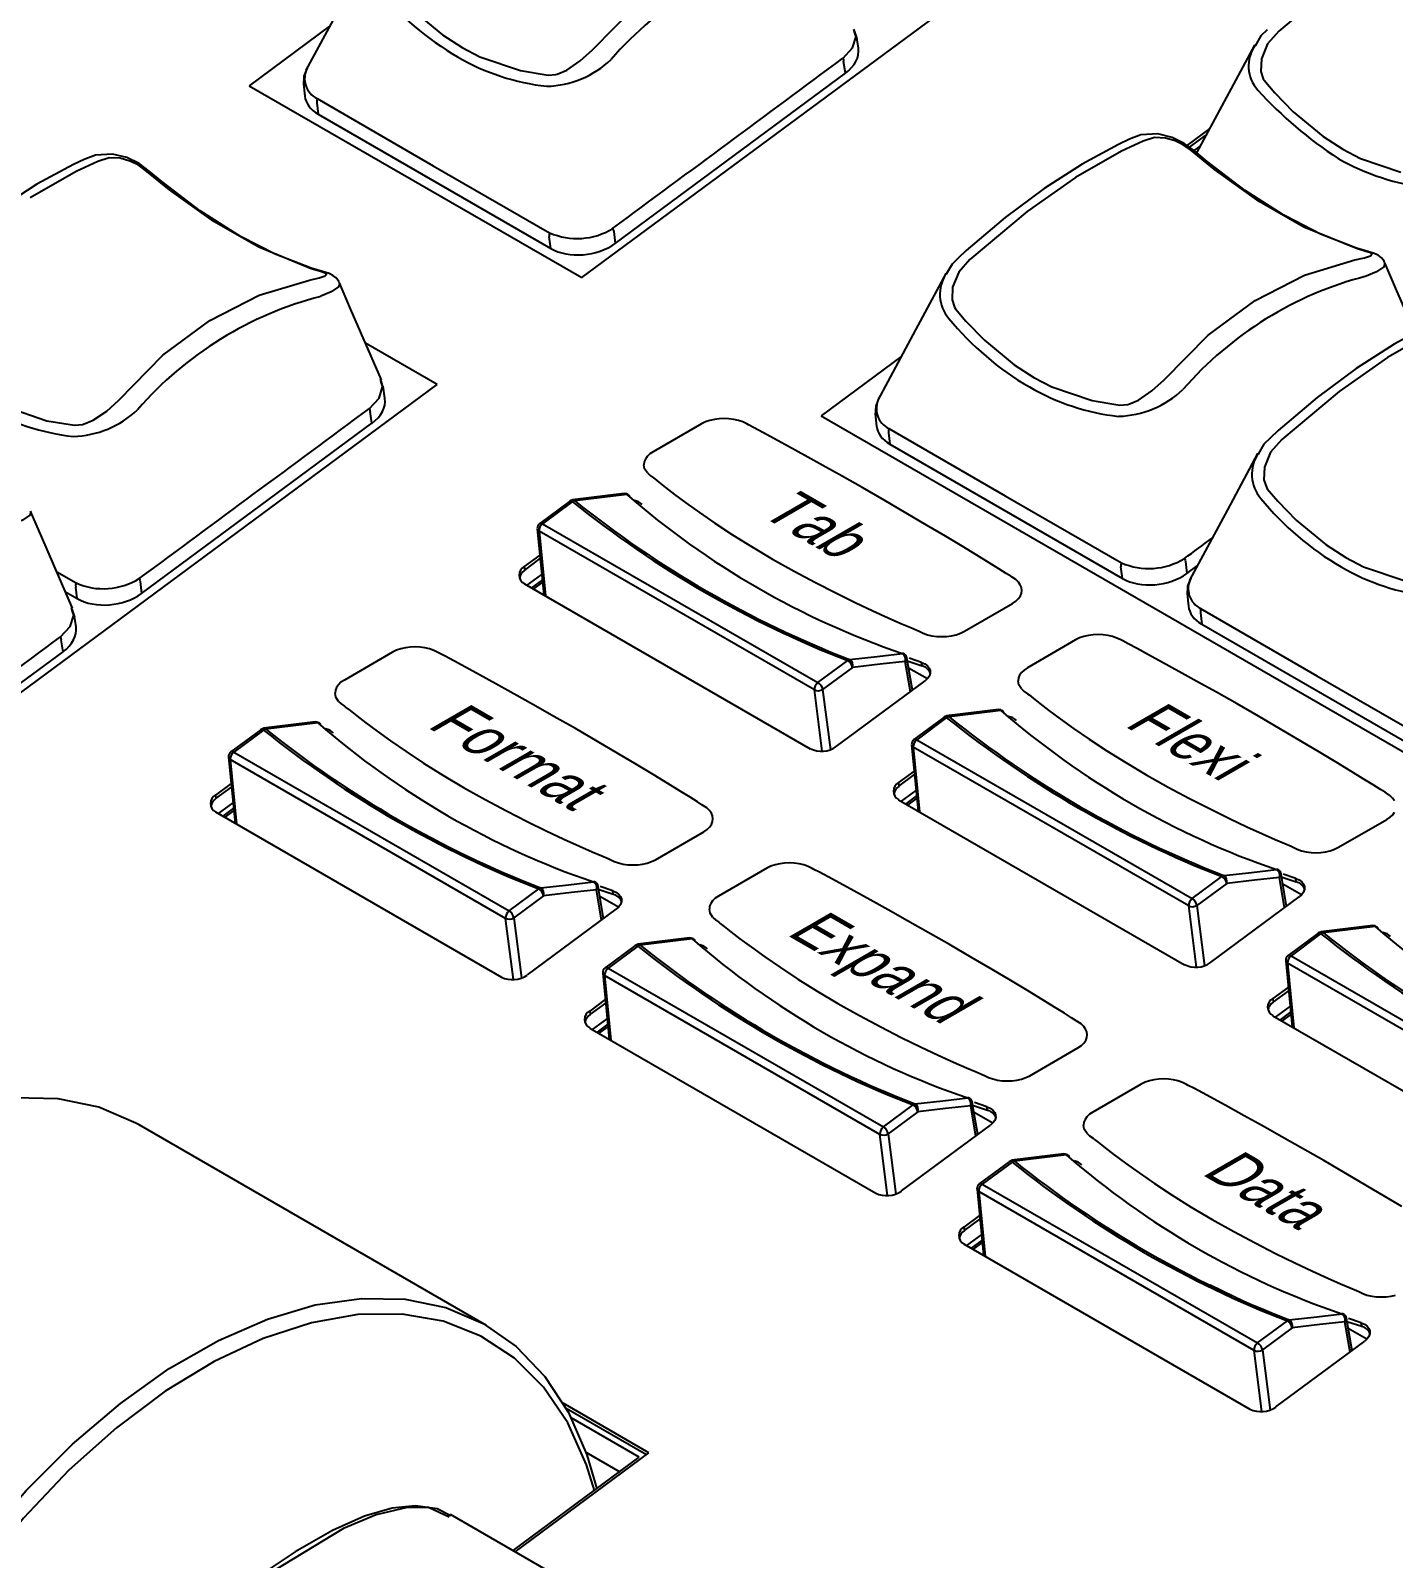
# Model space of a CAD drawing. Header units: inches. Extents: x 0.6 to 61.5, y 0.9 to 41.7.
# Drawn here: x 55.526 to 57.3, y 15.016 to 17.005 of the extents above; entities that cross this region are included whole.
import ezdxf

# ---------------------------------------------------------------- set-up
doc = ezdxf.new("R2010")
doc.units = ezdxf.units.IN
doc.header["$MEASUREMENT"] = 0
doc.layers.add('ARTWORK', color=2, linetype='Continuous')
doc.layers.add('OBJECT', color=7, linetype='Continuous')
doc.styles.add('Arial', font='arial.ttf')

msp = doc.modelspace()

# ---------------------------------------------------------------- linework, layer by layer
at = {"layer": 'ARTWORK'}
for p, q in [((56.3992, 16.4926), (56.3364, 16.4563)), ((56.4043, 16.4951), (56.3992, 16.4926)), ((56.41, 16.4971), (56.4043, 16.4951)), ((56.416, 16.4984), (56.41, 16.4971)), ((56.4222, 16.4993), (56.416, 16.4984)), ((56.4286, 16.4995), (56.4222, 16.4993)), ((56.435, 16.4992), (56.4286, 16.4995)), ((56.4412, 16.4984), (56.435, 16.4992)), ((56.4473, 16.4969), (56.4412, 16.4984)), ((56.4529, 16.495), (56.4473, 16.4969)), ((56.4581, 16.4924), (56.4529, 16.495)), ((56.4606, 16.4911), (56.4581, 16.4924)), ((56.4677, 16.4873), (56.4606, 16.4911)), ((56.4791, 16.4812), (56.4677, 16.4873)), ((56.4941, 16.4731), (56.4791, 16.4812)), ((56.5124, 16.4631), (56.4941, 16.4731)), ((56.3286, 16.4501), (56.3262, 16.4466)), ((56.332, 16.4534), (56.3286, 16.4501)), ((56.3364, 16.4563), (56.332, 16.4534)), ((56.5336, 16.4515), (56.5124, 16.4631)), ((56.5571, 16.4385), (56.5336, 16.4515)), ((56.3248, 16.443), (56.3243, 16.4393)), ((56.3252, 16.4341), (56.3243, 16.4393)), ((56.3262, 16.4466), (56.3248, 16.443)), ((56.3288, 16.4286), (56.3252, 16.4341)), ((56.5825, 16.4243), (56.5571, 16.4385)), ((56.3288, 16.4286), (56.3323, 16.4253)), ((56.3323, 16.4253), (56.3367, 16.4223)), ((56.3367, 16.4223), (56.3385, 16.4208)), ((56.3385, 16.4208), (56.3438, 16.4165)), ((56.3438, 16.4165), (56.3525, 16.4097)), ((56.6093, 16.4091), (56.5825, 16.4243)), ((56.3525, 16.4097), (56.3642, 16.4007)), ((56.3642, 16.4007), (56.379, 16.3897)), ((56.6371, 16.3932), (56.6093, 16.4091)), ((56.6657, 16.3765), (56.6371, 16.3932)), ((56.379, 16.3897), (56.3966, 16.3772)), ((56.3966, 16.3772), (56.4168, 16.3633)), ((56.6923, 16.3608), (56.6657, 16.3765)), ((56.4168, 16.3633), (56.4395, 16.3483)), ((56.7167, 16.3464), (56.6923, 16.3608)), ((56.4395, 16.3483), (56.4645, 16.3327)), ((56.4645, 16.3327), (56.4917, 16.3165)), ((56.7384, 16.3332), (56.7167, 16.3464)), ((56.7575, 16.3216), (56.7384, 16.3332)), ((56.4917, 16.3165), (56.5198, 16.3008)), ((56.7736, 16.3117), (56.7575, 16.3216)), ((56.7865, 16.3037), (56.7736, 16.3117)), ((56.5198, 16.3008), (56.5475, 16.286)), ((56.796, 16.2978), (56.7865, 16.3037)), ((56.8018, 16.2941), (56.796, 16.2978)), ((56.8038, 16.2928), (56.8018, 16.2941)), ((56.8083, 16.2898), (56.8038, 16.2928)), ((56.5475, 16.286), (56.5742, 16.2724)), ((56.5742, 16.2724), (56.5993, 16.2601)), ((56.8117, 16.2865), (56.8083, 16.2898)), ((56.8142, 16.283), (56.8117, 16.2865)), ((56.8157, 16.2794), (56.8142, 16.283)), ((56.8143, 16.2685), (56.8158, 16.2721)), ((56.8162, 16.2757), (56.8157, 16.2794)), ((56.8158, 16.2721), (56.8162, 16.2757)), ((56.5993, 16.2601), (56.6222, 16.2493)), ((56.7414, 16.2225), (56.8042, 16.2588)), ((56.8042, 16.2588), (56.8085, 16.2617)), ((56.8085, 16.2617), (56.8119, 16.265)), ((56.8119, 16.265), (56.8143, 16.2685)), ((56.6222, 16.2493), (56.6423, 16.2401)), ((56.6423, 16.2401), (56.6589, 16.2327)), ((56.6589, 16.2327), (56.6716, 16.2273)), ((56.6716, 16.2273), (56.6796, 16.2239)), ((56.6796, 16.2239), (56.6824, 16.2227)), ((56.6824, 16.2227), (56.6876, 16.2201)), ((56.6876, 16.2201), (56.6933, 16.2181)), ((56.6933, 16.2181), (56.6993, 16.2167)), ((56.6993, 16.2167), (56.7056, 16.2159)), ((56.7056, 16.2159), (56.712, 16.2156)), ((56.712, 16.2156), (56.7183, 16.2158)), ((56.7183, 16.2158), (56.7246, 16.2166)), ((56.7246, 16.2166), (56.7306, 16.218)), ((56.7306, 16.218), (56.7362, 16.22)), ((56.7362, 16.22), (56.7414, 16.2225)), ((56.8863, 16.2114), (56.8235, 16.1751)), ((56.8914, 16.2139), (56.8863, 16.2114)), ((56.8971, 16.2159), (56.8914, 16.2139)), ((56.9031, 16.2172), (56.8971, 16.2159)), ((56.9093, 16.2181), (56.9031, 16.2172)), ((56.9157, 16.2183), (56.9093, 16.2181)), ((56.9221, 16.218), (56.9157, 16.2183)), ((56.9284, 16.2172), (56.9221, 16.218)), ((56.9344, 16.2157), (56.9284, 16.2172)), ((56.9401, 16.2137), (56.9344, 16.2157)), ((56.9452, 16.2112), (56.9401, 16.2137)), ((56.9477, 16.2099), (56.9452, 16.2112)), ((55.9972, 16.1953), (55.9344, 16.159)), ((56.0024, 16.1978), (55.9972, 16.1953)), ((56.008, 16.1998), (56.0024, 16.1978)), ((56.014, 16.2012), (56.008, 16.1998)), ((56.0202, 16.202), (56.014, 16.2012)), ((56.0266, 16.2022), (56.0202, 16.202)), ((56.033, 16.2019), (56.0266, 16.2022)), ((56.0393, 16.2011), (56.033, 16.2019)), ((56.0453, 16.1996), (56.0393, 16.2011)), ((56.051, 16.1977), (56.0453, 16.1996)), ((56.0562, 16.1951), (56.051, 16.1977)), ((56.0586, 16.1938), (56.0562, 16.1951)), ((56.0658, 16.19), (56.0586, 16.1938)), ((56.9548, 16.2061), (56.9477, 16.2099)), ((56.9662, 16.2), (56.9548, 16.2061)), ((56.9812, 16.1919), (56.9662, 16.2)), ((56.9995, 16.1819), (56.9812, 16.1919)), ((56.0771, 16.1839), (56.0658, 16.19)), ((56.0921, 16.1758), (56.0771, 16.1839)), ((56.1105, 16.1658), (56.0921, 16.1758)), ((56.8191, 16.1721), (56.8157, 16.1689)), ((56.8235, 16.1751), (56.8191, 16.1721)), ((57.0207, 16.1703), (56.9995, 16.1819)), ((55.9267, 16.1528), (55.9242, 16.1493)), ((55.93, 16.1561), (55.9267, 16.1528)), ((55.9344, 16.159), (55.93, 16.1561)), ((56.1316, 16.1542), (56.1105, 16.1658)), ((56.1551, 16.1412), (56.1316, 16.1542)), ((56.8119, 16.1618), (56.8115, 16.1581)), ((56.8123, 16.1529), (56.8115, 16.1581)), ((56.8133, 16.1654), (56.8119, 16.1618)), ((56.8159, 16.1474), (56.8123, 16.1529)), ((56.8157, 16.1689), (56.8133, 16.1654)), ((57.0442, 16.1573), (57.0207, 16.1703)), ((57.0696, 16.1431), (57.0442, 16.1573)), ((55.9228, 16.1457), (55.9224, 16.1421)), ((55.9233, 16.1368), (55.9224, 16.1421)), ((55.9242, 16.1493), (55.9228, 16.1457)), ((55.9269, 16.1313), (55.9233, 16.1368)), ((56.1805, 16.127), (56.1551, 16.1412)), ((56.8159, 16.1474), (56.8194, 16.1441)), ((56.8194, 16.1441), (56.8238, 16.1411)), ((56.8238, 16.1411), (56.8256, 16.1396)), ((56.8256, 16.1396), (56.8309, 16.1353)), ((56.8309, 16.1353), (56.8396, 16.1285)), ((57.0964, 16.1279), (57.0696, 16.1431)), ((55.9269, 16.1313), (55.9303, 16.128)), ((55.9303, 16.128), (55.9347, 16.125)), ((55.9347, 16.125), (55.9365, 16.1235)), ((55.9365, 16.1235), (55.9418, 16.1192)), ((55.9418, 16.1192), (55.9505, 16.1124)), ((55.9505, 16.1124), (55.9623, 16.1034)), ((56.2073, 16.1118), (56.1805, 16.127)), ((56.2351, 16.0959), (56.2073, 16.1118)), ((56.8396, 16.1285), (56.8514, 16.1195)), ((56.8514, 16.1195), (56.8661, 16.1085)), ((57.1242, 16.112), (57.0964, 16.1279)), ((57.1529, 16.0953), (57.1242, 16.112)), ((55.9623, 16.1034), (55.977, 16.0924)), ((55.977, 16.0924), (55.9946, 16.0799)), ((56.2638, 16.0792), (56.2351, 16.0959)), ((56.8661, 16.1085), (56.8837, 16.0959)), ((56.8837, 16.0959), (56.904, 16.0821)), ((57.1795, 16.0796), (57.1529, 16.0953)), ((55.9946, 16.0799), (56.0149, 16.066)), ((56.2904, 16.0636), (56.2638, 16.0792)), ((56.904, 16.0821), (56.9267, 16.0671)), ((57.2038, 16.0651), (57.1795, 16.0796)), ((56.0149, 16.066), (56.0376, 16.051)), ((56.3147, 16.0491), (56.2904, 16.0636)), ((56.9267, 16.0671), (56.9517, 16.0515)), ((57.2256, 16.052), (57.2038, 16.0651)), ((57.2446, 16.0404), (57.2256, 16.052)), ((56.0376, 16.051), (56.0626, 16.0354)), ((56.0626, 16.0354), (56.0897, 16.0193)), ((56.3365, 16.0359), (56.3147, 16.0491)), ((56.3555, 16.0243), (56.3365, 16.0359)), ((56.9517, 16.0515), (56.9788, 16.0353)), ((56.9788, 16.0353), (57.0069, 16.0196)), ((57.2607, 16.0305), (57.2446, 16.0404)), ((56.0897, 16.0193), (56.1178, 16.0035)), ((56.3716, 16.0144), (56.3555, 16.0243)), ((56.3845, 16.0064), (56.3716, 16.0144)), ((57.0069, 16.0196), (57.0346, 16.0048)), ((57.2736, 16.0225), (57.2607, 16.0305)), ((57.2831, 16.0166), (57.2736, 16.0225)), ((57.289, 16.0129), (57.2831, 16.0166)), ((57.291, 16.0116), (57.289, 16.0129)), ((56.1178, 16.0035), (56.1455, 15.9887)), ((56.394, 16.0005), (56.3845, 16.0064)), ((56.3999, 15.9968), (56.394, 16.0005)), ((56.4019, 15.9955), (56.3999, 15.9968)), ((56.4063, 15.9925), (56.4019, 15.9955)), ((56.4097, 15.9892), (56.4063, 15.9925)), ((57.0346, 16.0048), (57.0613, 15.9912)), ((57.2954, 16.0086), (57.291, 16.0116)), ((57.2988, 16.0053), (57.2954, 16.0086)), ((57.3013, 16.0018), (57.2988, 16.0053)), ((56.1455, 15.9887), (56.1722, 15.9751)), ((56.1722, 15.9751), (56.1973, 15.9628)), ((56.4122, 15.9858), (56.4097, 15.9892)), ((56.4137, 15.9821), (56.4122, 15.9858)), ((56.4124, 15.9712), (56.4138, 15.9748)), ((56.4142, 15.9784), (56.4137, 15.9821)), ((56.4138, 15.9748), (56.4142, 15.9784)), ((57.0613, 15.9912), (57.0864, 15.9789)), ((57.0864, 15.9789), (57.1093, 15.9681)), ((57.2285, 15.9413), (57.2913, 15.9776)), ((57.2913, 15.9776), (57.2956, 15.9805)), ((57.2956, 15.9805), (57.299, 15.9838)), ((57.299, 15.9838), (57.3014, 15.9872)), ((56.1973, 15.9628), (56.2202, 15.952)), ((56.3394, 15.9252), (56.4022, 15.9615)), ((56.4022, 15.9615), (56.4066, 15.9644)), ((56.4066, 15.9644), (56.4099, 15.9677)), ((56.4099, 15.9677), (56.4124, 15.9712)), ((57.1093, 15.9681), (57.1294, 15.9589)), ((57.1294, 15.9589), (57.1461, 15.9515)), ((56.2202, 15.952), (56.2403, 15.9428)), ((56.2403, 15.9428), (56.257, 15.9354)), ((56.257, 15.9354), (56.2696, 15.93)), ((57.1461, 15.9515), (57.1587, 15.9461)), ((57.1587, 15.9461), (57.1667, 15.9427)), ((57.1667, 15.9427), (57.1695, 15.9415)), ((57.1695, 15.9415), (57.1747, 15.9389)), ((57.1747, 15.9389), (57.1804, 15.9369)), ((57.1804, 15.9369), (57.1864, 15.9355)), ((57.1864, 15.9355), (57.1927, 15.9347)), ((57.1927, 15.9347), (57.1991, 15.9343)), ((57.1991, 15.9343), (57.2055, 15.9346)), ((57.2055, 15.9346), (57.2117, 15.9354)), ((57.2117, 15.9354), (57.2177, 15.9368)), ((57.2177, 15.9368), (57.2233, 15.9388)), ((57.2233, 15.9388), (57.2285, 15.9413)), ((56.2696, 15.93), (56.2776, 15.9266)), ((56.2776, 15.9266), (56.2804, 15.9254)), ((56.2804, 15.9254), (56.2856, 15.9228)), ((56.2856, 15.9228), (56.2913, 15.9209)), ((56.2913, 15.9209), (56.2973, 15.9194)), ((56.2973, 15.9194), (56.3036, 15.9186)), ((56.3036, 15.9186), (56.31, 15.9183)), ((56.31, 15.9183), (56.3164, 15.9185)), ((56.3164, 15.9185), (56.3226, 15.9193)), ((56.3226, 15.9193), (56.3286, 15.9207)), ((56.3286, 15.9207), (56.3342, 15.9227)), ((56.3342, 15.9227), (56.3394, 15.9252)), ((56.4843, 15.9141), (56.4215, 15.8778)), ((56.4895, 15.9166), (56.4843, 15.9141)), ((56.4951, 15.9186), (56.4895, 15.9166)), ((56.5011, 15.92), (56.4951, 15.9186)), ((56.5074, 15.9208), (56.5011, 15.92)), ((56.5137, 15.921), (56.5074, 15.9208)), ((56.5201, 15.9207), (56.5137, 15.921)), ((56.5264, 15.9199), (56.5201, 15.9207)), ((56.5324, 15.9184), (56.5264, 15.9199)), ((56.5381, 15.9165), (56.5324, 15.9184)), ((56.5433, 15.9139), (56.5381, 15.9165)), ((56.5457, 15.9126), (56.5433, 15.9139)), ((56.5529, 15.9088), (56.5457, 15.9126)), ((56.5642, 15.9027), (56.5529, 15.9088)), ((56.5792, 15.8946), (56.5642, 15.9027)), ((56.5976, 15.8846), (56.5792, 15.8946)), ((56.4172, 15.8749), (56.4138, 15.8716)), ((56.4215, 15.8778), (56.4172, 15.8749)), ((56.6187, 15.873), (56.5976, 15.8846)), ((56.6422, 15.86), (56.6187, 15.873)), ((56.4099, 15.8645), (56.4095, 15.8608)), ((56.4104, 15.8556), (56.4095, 15.8608)), ((56.4114, 15.8681), (56.4099, 15.8645)), ((56.414, 15.8501), (56.4104, 15.8556)), ((56.4138, 15.8716), (56.4114, 15.8681)), ((56.6676, 15.8458), (56.6422, 15.86)), ((56.414, 15.8501), (56.4174, 15.8468)), ((56.4174, 15.8468), (56.4218, 15.8438)), ((56.4218, 15.8438), (56.4236, 15.8423)), ((56.4236, 15.8423), (56.429, 15.838)), ((56.429, 15.838), (56.4376, 15.8312)), ((56.6944, 15.8306), (56.6676, 15.8458)), ((56.4376, 15.8312), (56.4494, 15.8222)), ((56.4494, 15.8222), (56.4642, 15.8112)), ((56.7222, 15.8147), (56.6944, 15.8306)), ((56.7509, 15.798), (56.7222, 15.8147)), ((56.4642, 15.8112), (56.4818, 15.7987)), ((56.4818, 15.7987), (56.502, 15.7848)), ((56.7775, 15.7823), (56.7509, 15.798)), ((56.502, 15.7848), (56.5247, 15.7698)), ((56.8018, 15.7679), (56.7775, 15.7823)), ((56.5247, 15.7698), (56.5497, 15.7542)), ((56.5497, 15.7542), (56.5768, 15.738)), ((56.8236, 15.7547), (56.8018, 15.7679)), ((56.8426, 15.7431), (56.8236, 15.7547)), ((56.5768, 15.738), (56.6049, 15.7223)), ((56.8587, 15.7332), (56.8426, 15.7431)), ((56.6049, 15.7223), (56.6326, 15.7075)), ((56.8716, 15.7252), (56.8587, 15.7332)), ((56.8811, 15.7193), (56.8716, 15.7252)), ((56.887, 15.7156), (56.8811, 15.7193)), ((56.889, 15.7143), (56.887, 15.7156)), ((56.8934, 15.7113), (56.889, 15.7143)), ((56.6326, 15.7075), (56.6593, 15.6939)), ((56.6593, 15.6939), (56.6844, 15.6816)), ((56.8969, 15.708), (56.8934, 15.7113)), ((56.8993, 15.7045), (56.8969, 15.708)), ((56.9008, 15.7009), (56.8993, 15.7045)), ((56.9014, 15.6972), (56.9008, 15.7009)), ((56.9009, 15.6936), (56.9014, 15.6972)), ((56.6844, 15.6816), (56.7073, 15.6708)), ((56.8265, 15.644), (56.8893, 15.6803)), ((56.8893, 15.6803), (56.8937, 15.6832)), ((56.8937, 15.6832), (56.8971, 15.6865)), ((56.8971, 15.6865), (56.8995, 15.69)), ((56.8995, 15.69), (56.9009, 15.6936)), ((56.7073, 15.6708), (56.7274, 15.6616)), ((56.7274, 15.6616), (56.7441, 15.6542)), ((56.7441, 15.6542), (56.7567, 15.6488)), ((56.7567, 15.6488), (56.7647, 15.6454)), ((56.7647, 15.6454), (56.7676, 15.6442)), ((56.7676, 15.6442), (56.7727, 15.6416)), ((56.7727, 15.6416), (56.7784, 15.6397)), ((56.7784, 15.6397), (56.7844, 15.6382)), ((56.7844, 15.6382), (56.7907, 15.6374)), ((56.7907, 15.6374), (56.7971, 15.6371)), ((56.7971, 15.6371), (56.8035, 15.6373)), ((56.8035, 15.6373), (56.8097, 15.6381)), ((56.8097, 15.6381), (56.8157, 15.6395)), ((56.8157, 15.6395), (56.8214, 15.6415)), ((56.8214, 15.6415), (56.8265, 15.644)), ((56.9766, 15.6354), (56.9714, 15.6329)), ((56.9822, 15.6374), (56.9766, 15.6354)), ((56.9882, 15.6387), (56.9822, 15.6374)), ((56.9945, 15.6396), (56.9882, 15.6387)), ((57.0008, 15.6398), (56.9945, 15.6396)), ((57.0072, 15.6395), (57.0008, 15.6398)), ((57.0135, 15.6387), (57.0072, 15.6395)), ((57.0195, 15.6372), (57.0135, 15.6387)), ((57.0252, 15.6352), (57.0195, 15.6372)), ((57.0304, 15.6327), (57.0252, 15.6352)), ((56.9714, 15.6329), (56.9086, 15.5966)), ((57.0329, 15.6314), (57.0304, 15.6327)), ((57.04, 15.6276), (57.0329, 15.6314)), ((57.0513, 15.6215), (57.04, 15.6276)), ((57.0664, 15.6134), (57.0513, 15.6215)), ((56.9086, 15.5966), (56.9043, 15.5937)), ((57.0847, 15.6034), (57.0664, 15.6134)), ((57.1058, 15.5918), (57.0847, 15.6034)), ((56.897, 15.5833), (56.8966, 15.5796)), ((56.8975, 15.5744), (56.8966, 15.5796)), ((56.8985, 15.5869), (56.897, 15.5833)), ((56.9011, 15.5689), (56.8975, 15.5744)), ((56.9009, 15.5904), (56.8985, 15.5869)), ((56.9043, 15.5937), (56.9009, 15.5904)), ((57.1293, 15.5788), (57.1058, 15.5918)), ((57.1547, 15.5646), (57.1293, 15.5788)), ((56.9011, 15.5689), (56.9045, 15.5656)), ((56.9045, 15.5656), (56.909, 15.5626)), ((56.909, 15.5626), (56.9108, 15.5611)), ((56.9108, 15.5611), (56.9161, 15.5568)), ((56.9161, 15.5568), (56.9247, 15.55)), ((57.1815, 15.5494), (57.1547, 15.5646)), ((56.9247, 15.55), (56.9365, 15.541)), ((56.9365, 15.541), (56.9513, 15.53)), ((57.2093, 15.5335), (57.1815, 15.5494)), ((56.9513, 15.53), (56.9689, 15.5174)), ((56.9689, 15.5174), (56.9891, 15.5036)), ((57.238, 15.5168), (57.2093, 15.5335)), ((57.2646, 15.5011), (57.238, 15.5168)), ((56.9891, 15.5036), (57.0118, 15.4886)), ((57.2889, 15.4866), (57.2646, 15.5011)), ((57.0118, 15.4886), (57.0368, 15.473)), ((57.3107, 15.4735), (57.2889, 15.4866)), ((57.0368, 15.473), (57.0639, 15.4568)), ((57.0639, 15.4568), (57.092, 15.4411)), ((57.092, 15.4411), (57.1198, 15.4263)), ((57.1198, 15.4263), (57.1465, 15.4127)), ((57.1465, 15.4127), (57.1716, 15.4004)), ((57.1716, 15.4004), (57.1945, 15.3896)), ((57.1945, 15.3896), (57.2145, 15.3804)), ((57.2145, 15.3804), (57.2312, 15.373)), ((57.2312, 15.373), (57.2438, 15.3676)), ((57.2438, 15.3676), (57.2519, 15.3642)), ((57.2519, 15.3642), (57.2547, 15.363)), ((57.2547, 15.363), (57.2599, 15.3604)), ((57.2599, 15.3604), (57.2655, 15.3584)), ((57.2655, 15.3584), (57.2716, 15.357)), ((57.2716, 15.357), (57.2778, 15.3562)), ((57.2778, 15.3562), (57.2842, 15.3559)), ((57.2842, 15.3559), (57.2906, 15.3561)), ((57.2906, 15.3561), (57.2968, 15.3569)), ((57.2968, 15.3569), (57.3028, 15.3583))]:
    msp.add_line(p, q, dxfattribs=at)
at = {"layer": 'OBJECT'}
for p, q in [((56.2436, 16.6829), (57.0738, 17.2969)), ((55.9151, 17.0101), (55.8106, 16.9328)), ((56.5995, 17), (56.5976, 17.0065)), ((56.5982, 17.0043), (56.6015, 16.9939)), ((56.6035, 16.9817), (56.6012, 16.9976)), ((56.287, 16.7275), (56.5866, 16.9491)), ((56.5866, 16.9491), (56.5843, 16.9645)), ((55.8106, 16.9328), (56.2436, 16.6829)), ((55.8811, 16.9353), (55.883, 16.9192)), ((55.8987, 16.9105), (55.9004, 16.8957)), ((55.9004, 16.8957), (56.203, 16.721)), ((57.0609, 16.8772), (57.0311, 16.8551)), ((57.0345, 16.8526), (57.0564, 16.8688)), ((57.0488, 16.8546), (57.0403, 16.8483)), ((56.203, 16.721), (56.201, 16.736)), ((56.285, 16.7431), (56.287, 16.7275)), ((56.0554, 16.5437), (55.9619, 16.5977)), ((56.6589, 16.5799), (56.555, 16.503)), ((55.9832, 16.5442), (55.9813, 16.5506)), ((54.0193, 15.0378), (56.0554, 16.5437)), ((55.9818, 16.5485), (55.9851, 16.5381)), ((55.9872, 16.5258), (55.9848, 16.5417)), ((55.6706, 16.2717), (55.9702, 16.4933)), ((55.9702, 16.4933), (55.968, 16.5087)), ((56.555, 16.503), (57.7993, 15.7847)), ((56.6253, 16.5057), (56.6272, 16.4896)), ((56.6429, 16.4809), (56.6446, 16.466)), ((56.6446, 16.466), (56.9472, 16.2914)), ((56.2274, 16.3917), (56.1887, 16.363)), ((56.2312, 16.3913), (56.1925, 16.3626)), ((56.2312, 16.3931), (56.231, 16.3931)), ((56.2987, 16.402), (56.2312, 16.3935)), ((56.2987, 16.4016), (56.2986, 16.4016)), ((56.1856, 16.3561), (56.1941, 16.2699)), ((56.5462, 16.1461), (56.1879, 16.353)), ((56.1879, 16.353), (56.1961, 16.2688)), ((56.1925, 16.3626), (56.5509, 16.1557)), ((56.189, 16.3218), (56.1686, 16.3067)), ((56.1692, 16.3021), (56.1895, 16.3171)), ((57.0292, 16.3135), (57.0312, 16.2979)), ((55.5602, 16.2999), (55.5852, 16.2854)), ((56.1686, 16.3067), (56.1692, 16.3021)), ((56.1724, 16.2825), (56.1915, 16.2966)), ((56.9472, 16.2914), (56.9452, 16.3063)), ((57.0312, 16.2979), (57.0446, 16.3079)), ((55.5714, 16.2739), (55.5866, 16.2651)), ((55.5866, 16.2651), (55.5847, 16.2801)), ((55.6686, 16.2873), (55.6706, 16.2717)), ((56.1688, 16.2845), (56.5409, 16.0697)), ((56.1922, 16.2894), (56.1782, 16.2791)), ((56.1925, 16.2864), (56.1807, 16.2777)), ((57.0313, 16.2713), (57.0331, 16.2553)), ((55.5812, 16.2469), (55.5793, 16.2534)), ((55.5799, 16.2512), (55.5831, 16.2408)), ((55.5852, 16.2285), (55.5828, 16.2444)), ((57.0488, 16.2465), (57.0505, 16.2317)), ((57.0505, 16.2317), (57.3531, 16.057)), ((55.5683, 16.196), (55.566, 16.2114)), ((55.2686, 15.9744), (55.5683, 16.196)), ((56.5509, 16.1557), (56.5896, 16.1844)), ((56.5958, 16.1756), (56.557, 16.1469)), ((56.6712, 16.1439), (56.6646, 16.1834)), ((56.6738, 16.1458), (56.6667, 16.1877)), ((56.6669, 16.1839), (56.6863, 16.1774)), ((56.6933, 16.1606), (56.6689, 16.1747)), ((56.6857, 16.182), (56.6694, 16.1875)), ((56.6863, 16.1774), (56.6857, 16.182)), ((56.5745, 16.0724), (56.6903, 16.1579)), ((56.5565, 16.0664), (56.5462, 16.1461)), ((56.557, 16.1469), (56.5671, 16.0684)), ((56.7183, 16.1119), (56.7182, 16.1119)), ((56.7858, 16.1208), (56.7183, 16.1123)), ((56.7858, 16.1204), (56.7857, 16.1204)), ((55.8255, 16.0944), (55.7867, 16.0657)), ((55.8293, 16.094), (55.7905, 16.0653)), ((55.8292, 16.0958), (55.8291, 16.0958)), ((55.8967, 16.1047), (55.8292, 16.0962)), ((55.8967, 16.1043), (55.8966, 16.1043)), ((56.7146, 16.1105), (56.6758, 16.0818)), ((56.7184, 16.1101), (56.6796, 16.0814)), ((56.6727, 16.0749), (56.6812, 15.9887)), ((57.0334, 15.8649), (56.675, 16.0718)), ((56.675, 16.0718), (56.6832, 15.9876)), ((56.6796, 16.0814), (57.038, 15.8745)), ((55.7836, 16.0588), (55.7921, 15.9727)), ((56.1443, 15.8488), (55.7859, 16.0557)), ((55.7859, 16.0557), (55.7941, 15.9715)), ((55.7905, 16.0653), (56.1489, 15.8584)), ((56.6761, 16.0406), (56.6557, 16.0255)), ((56.6563, 16.0209), (56.6766, 16.0359)), ((55.787, 16.0245), (55.7666, 16.0094)), ((55.7672, 16.0048), (55.7875, 16.0198)), ((56.6557, 16.0255), (56.6563, 16.0209)), ((56.6595, 16.0013), (56.6786, 16.0154)), ((55.7666, 16.0094), (55.7672, 16.0048)), ((55.7704, 15.9852), (55.7895, 15.9993)), ((55.7902, 15.9921), (55.7763, 15.9818)), ((56.6559, 16.0033), (57.028, 15.7885)), ((56.6793, 16.0082), (56.6654, 15.9979)), ((56.6796, 16.0052), (56.6678, 15.9965)), ((55.7668, 15.9873), (56.1389, 15.7724)), ((55.7905, 15.9891), (55.7787, 15.9804)), ((57.038, 15.8745), (57.0767, 15.9032)), ((57.0829, 15.8944), (57.0441, 15.8657)), ((57.1583, 15.8627), (57.1517, 15.9022)), ((57.1609, 15.8645), (57.1538, 15.9065)), ((57.154, 15.9027), (57.1734, 15.8962)), ((57.1804, 15.8794), (57.156, 15.8935)), ((57.1728, 15.9008), (57.1565, 15.9063)), ((57.1734, 15.8962), (57.1728, 15.9008)), ((56.1489, 15.8584), (56.1876, 15.8871)), ((56.1938, 15.8783), (56.155, 15.8497)), ((56.2692, 15.8466), (56.2626, 15.8861)), ((56.2718, 15.8485), (56.2647, 15.8904)), ((56.2649, 15.8866), (56.2843, 15.8801)), ((56.2913, 15.8634), (56.2669, 15.8774)), ((56.2837, 15.8847), (56.2674, 15.8902)), ((56.2843, 15.8801), (56.2837, 15.8847)), ((57.0617, 15.7912), (57.1774, 15.8767)), ((56.1726, 15.7751), (56.2883, 15.8607)), ((57.0436, 15.7852), (57.0334, 15.8649)), ((57.0441, 15.8657), (57.0542, 15.7872)), ((56.1545, 15.7691), (56.1443, 15.8488)), ((56.155, 15.8497), (56.1651, 15.7712)), ((57.2729, 15.8396), (57.2054, 15.8311)), ((57.2729, 15.8392), (57.2728, 15.8392)), ((56.3126, 15.8132), (56.2738, 15.7845)), ((56.3163, 15.8146), (56.3162, 15.8146)), ((56.3838, 15.8235), (56.3163, 15.815)), ((56.3838, 15.8231), (56.3837, 15.8231)), ((57.2017, 15.8293), (57.1629, 15.8006)), ((57.2055, 15.8289), (57.1667, 15.8002)), ((57.2054, 15.8307), (57.2053, 15.8307)), ((56.3164, 15.8128), (56.2776, 15.7841)), ((57.1599, 15.7937), (57.1683, 15.7075)), ((57.1667, 15.8002), (57.5251, 15.5933)), ((56.2708, 15.7776), (56.2792, 15.6915)), ((56.6314, 15.5676), (56.273, 15.7745)), ((56.273, 15.7745), (56.2813, 15.6903)), ((56.2776, 15.7841), (56.636, 15.5772)), ((57.5205, 15.5837), (57.1621, 15.7906)), ((57.1621, 15.7906), (57.1703, 15.7064)), ((57.1632, 15.7594), (57.1428, 15.7443)), ((57.1434, 15.7397), (57.1637, 15.7546)), ((56.2741, 15.7433), (56.2538, 15.7282)), ((56.2544, 15.7236), (56.2746, 15.7386)), ((57.1428, 15.7443), (57.1434, 15.7397)), ((57.1466, 15.7201), (57.1657, 15.7342)), ((56.2538, 15.7282), (56.2544, 15.7236)), ((56.2575, 15.704), (56.2766, 15.7181)), ((57.143, 15.7221), (57.5151, 15.5073)), ((57.1664, 15.727), (57.1525, 15.7167)), ((57.1667, 15.724), (57.1549, 15.7153)), ((56.2539, 15.706), (56.626, 15.4912)), ((56.2773, 15.7109), (56.2634, 15.7006)), ((56.2776, 15.7079), (56.2658, 15.6992)), ((56.636, 15.5772), (56.6748, 15.6059)), ((56.6809, 15.5971), (56.6422, 15.5685)), ((56.7564, 15.5654), (56.7497, 15.6049)), ((56.7589, 15.5673), (56.7518, 15.6092)), ((56.7521, 15.6054), (56.7715, 15.5989)), ((56.7784, 15.5821), (56.754, 15.5962)), ((56.7709, 15.6035), (56.7545, 15.609)), ((56.7715, 15.5989), (56.7709, 15.6035)), ((56.1194, 15.3189), (55.6674, 15.5798)), ((56.6597, 15.4939), (56.7754, 15.5794)), ((56.6416, 15.4879), (56.6314, 15.5676)), ((56.6422, 15.5685), (56.6522, 15.4899)), ((56.8709, 15.5423), (56.8034, 15.5338)), ((56.871, 15.5419), (56.8708, 15.5419)), ((56.7997, 15.532), (56.7609, 15.5033)), ((56.8035, 15.5316), (56.7647, 15.5029)), ((56.8034, 15.5334), (56.8033, 15.5334)), ((56.7579, 15.4964), (56.7663, 15.4102)), ((56.7647, 15.5029), (57.1231, 15.296)), ((57.1185, 15.2864), (56.7601, 15.4933)), ((56.7601, 15.4933), (56.7684, 15.4091)), ((56.7612, 15.4621), (56.7409, 15.447)), ((56.7415, 15.4424), (56.7617, 15.4574)), ((56.7409, 15.447), (56.7415, 15.4424)), ((56.7446, 15.4228), (56.7637, 15.4369)), ((56.741, 15.4248), (57.1131, 15.21)), ((56.7644, 15.4297), (56.7505, 15.4194)), ((56.7647, 15.4267), (56.7529, 15.418)), ((57.1231, 15.296), (57.1619, 15.3247)), ((57.168, 15.3159), (57.1293, 15.2872)), ((57.2435, 15.2842), (57.2368, 15.3237)), ((57.246, 15.286), (57.239, 15.328)), ((57.2392, 15.3242), (57.2586, 15.3177)), ((57.258, 15.3223), (57.2416, 15.3278)), ((57.2586, 15.3177), (57.258, 15.3223)), ((57.1468, 15.2127), (57.2625, 15.2982)), ((57.2655, 15.3009), (57.2411, 15.315)), ((57.1287, 15.2067), (57.1185, 15.2864)), ((57.1293, 15.2872), (57.1393, 15.2087)), ((56.3309, 15.1531), (56.2194, 15.2175)), ((56.223, 15.2111), (56.3277, 15.1507)), ((56.3183, 15.1473), (56.2298, 15.1984)), ((56.154, 15.0257), (56.3183, 15.1473)), ((56.1566, 15.0242), (56.3309, 15.1531)), ((56.2488, 15.1539), (56.2929, 15.1284)), ((56.4524, 14.8534), (56.0728, 15.0726))]:
    msp.add_line(p, q, dxfattribs=at)
at = {"layer": 'OBJECT', "flags": 128}
for points in [[(57.3478, 17.1447), (57.2881, 17.1104), (57.2252, 17.0662), (57.1506, 17.0039), (57.1362, 16.9875), (57.1282, 16.9678), (57.1275, 16.9515), (57.1305, 16.9418), (57.1317, 16.9398), (57.1454, 16.9237), (57.1695, 16.8989), (57.2083, 16.8667), (57.2339, 16.8502)], [(55.973, 17.118), (55.9337, 17.0447), (55.8844, 16.953)], [(56.0233, 17.0313), (56.0621, 16.999), (56.0877, 16.9825)], [(56.0877, 16.9825), (56.1109, 16.9705), (56.1635, 16.9525), (56.1997, 16.9466), (56.2098, 16.9474), (56.2113, 16.9478), (56.2238, 16.9532), (56.2414, 16.9651), (56.2572, 16.9795), (56.3147, 17.0376)], [(56.5833, 16.9684), (56.5959, 16.9819), (56.6005, 16.9967), (56.5995, 17)], [(57.1354, 17.0056), (57.1273, 16.9978), (57.1198, 16.9845)], [(56.5833, 16.9684), (56.584, 16.9664), (56.5843, 16.9645)], [(57.1192, 16.9856), (57.0798, 16.9124), (57.0438, 16.8454)], [(55.886, 16.9559), (55.8818, 16.9452), (55.8813, 16.9336)], [(55.8989, 16.9161), (55.8985, 16.9131), (55.8987, 16.9105)], [(55.8989, 16.9161), (56.0502, 16.8286), (56.2016, 16.7413)], [(57.16, 16.7628), (57.1563, 16.7647), (57.1071, 16.7963), (57.0573, 16.8341), (57.041, 16.8478), (57.0277, 16.8577), (57.0118, 16.8654), (56.9931, 16.8701), (56.971, 16.8687), (56.9564, 16.863), (56.9422, 16.8564), (56.8949, 16.8308), (56.8454, 16.7988), (56.7947, 16.7611), (56.7438, 16.7184), (56.7334, 16.7083)], [(56.8319, 16.5529), (56.8551, 16.5409), (56.9077, 16.5228), (56.9439, 16.517), (56.954, 16.5178), (56.9555, 16.5182), (56.968, 16.5236), (56.9856, 16.5355), (57.0014, 16.5498), (57.0589, 16.608), (57.1199, 16.6533), (57.1843, 16.6863), (57.2496, 16.706), (57.2621, 16.7088), (57.27, 16.7115), (57.2719, 16.7133), (57.2701, 16.7152), (57.2641, 16.7171), (57.2517, 16.7207), (57.1834, 16.7486), (57.1253, 16.7822), (57.0672, 16.8236), (57.0357, 16.8492), (57.0264, 16.8559), (57.016, 16.861), (57.0031, 16.8646), (56.9888, 16.8652), (56.9742, 16.8605), (56.9459, 16.8474), (56.8861, 16.8131), (56.8232, 16.7689), (56.7486, 16.7066), (56.7342, 16.6902), (56.7262, 16.6705), (56.7255, 16.6542), (56.7285, 16.6445), (56.7298, 16.6425), (56.7434, 16.6264), (56.7675, 16.6016), (56.8063, 16.5694), (56.8319, 16.5529)], [(57.2339, 16.8502), (57.2571, 16.8382), (57.3097, 16.8201)], [(55.7994, 16.7366), (55.7957, 16.7385), (55.7466, 16.7701), (55.6968, 16.8079), (55.6804, 16.8216), (55.6672, 16.8315), (55.6512, 16.8392), (55.6326, 16.8438), (55.6104, 16.8425), (55.5959, 16.8368), (55.5817, 16.8302), (55.5343, 16.8046), (55.4849, 16.7726), (55.4342, 16.7348), (55.3832, 16.6922), (55.3728, 16.6821)], [(55.4945, 16.5147), (55.5472, 16.4966), (55.5833, 16.4908), (55.5935, 16.4916), (55.5949, 16.492), (55.6074, 16.4974), (55.6251, 16.5093), (55.6409, 16.5236), (55.6983, 16.5818), (55.7593, 16.627), (55.8237, 16.66), (55.889, 16.6798), (55.9016, 16.6825), (55.9095, 16.6852), (55.9113, 16.6871), (55.9095, 16.6889), (55.9035, 16.6909), (55.8911, 16.6945), (55.8229, 16.7224), (55.7647, 16.7559), (55.7067, 16.7973), (55.6751, 16.8229), (55.6659, 16.8296), (55.6554, 16.8347), (55.6425, 16.8384), (55.6283, 16.8389), (55.6136, 16.8343), (55.5853, 16.8211), (55.5255, 16.7869)], [(57.2884, 16.7023), (57.2878, 16.7042), (57.2842, 16.7088), (57.28, 16.7121), (57.275, 16.7145), (57.2667, 16.717), (57.2518, 16.7213), (57.2049, 16.7395), (57.16, 16.7628)], [(55.9278, 16.676), (55.9272, 16.6779), (55.9236, 16.6826), (55.9195, 16.6858), (55.9145, 16.6883), (55.9061, 16.6908), (55.8913, 16.6951), (55.8443, 16.7133), (55.7994, 16.7366)], [(56.2016, 16.7413), (56.201, 16.7385), (56.201, 16.736)], [(56.2837, 16.7469), (56.2845, 16.745), (56.285, 16.7431)], [(56.7334, 16.7083), (56.7254, 16.7005), (56.7178, 16.6873)], [(56.7172, 16.6884), (56.6779, 16.6151), (56.6286, 16.5234)], [(57.2883, 16.7022), (57.2889, 16.7016), (57.2875, 16.6971), (57.278, 16.6905), (57.2644, 16.6848), (57.2644, 16.6848), (57.2644, 16.6848)], [(57.328, 16.6112), (57.3032, 16.6688), (57.2886, 16.7024)], [(55.9278, 16.676), (55.9284, 16.6754), (55.9269, 16.6709), (55.9174, 16.6643), (55.9038, 16.6586), (55.9038, 16.6586), (55.9038, 16.6586)], [(55.9826, 16.5499), (55.9426, 16.6425), (55.9281, 16.6762)], [(57.5659, 16.5285), (57.5622, 16.5304), (57.5131, 16.562), (57.4633, 16.5998), (57.4469, 16.6135), (57.4337, 16.6234), (57.4177, 16.6311), (57.3991, 16.6357), (57.3769, 16.6344), (57.3623, 16.6287), (57.3482, 16.6221), (57.3008, 16.5965), (57.2514, 16.5645), (57.2007, 16.5267), (57.1497, 16.4841), (57.1393, 16.474)], [(57.3518, 16.613), (57.292, 16.5788), (57.2292, 16.5346), (57.1546, 16.4723), (57.1401, 16.4559), (57.1321, 16.4362), (57.1314, 16.4198), (57.1345, 16.4102), (57.1357, 16.4081), (57.1494, 16.3921), (57.1735, 16.3673), (57.2123, 16.3351), (57.2378, 16.3186)], [(55.967, 16.5126), (55.9796, 16.526), (55.9842, 16.5409), (55.9832, 16.5442)], [(55.967, 16.5126), (55.9676, 16.5106), (55.968, 16.5087)], [(56.6302, 16.5263), (56.626, 16.5156), (56.6255, 16.504)], [(56.6431, 16.4864), (56.6427, 16.4835), (56.6429, 16.4809)], [(56.6431, 16.4864), (56.7944, 16.399), (56.9458, 16.3117)], [(57.1393, 16.474), (57.1313, 16.4662), (57.1237, 16.4529)], [(57.1231, 16.454), (57.0838, 16.3808), (57.0345, 16.289)], [(56.302, 16.4007), (56.2699, 16.3967), (56.2344, 16.3922)], [(55.5258, 16.3787), (55.5264, 16.3781), (55.5249, 16.3736), (55.5155, 16.367), (55.5018, 16.3613), (55.5018, 16.3613), (55.5018, 16.3613)], [(55.5806, 16.2526), (55.5406, 16.3452), (55.5261, 16.3789)], [(56.9458, 16.3117), (56.9452, 16.3089), (56.9452, 16.3063)], [(57.0279, 16.3173), (57.0287, 16.3153), (57.0292, 16.3135)], [(57.2378, 16.3186), (57.261, 16.3065), (57.3137, 16.2885)], [(55.6673, 16.2911), (55.6681, 16.2891), (55.6686, 16.2873)], [(57.0361, 16.292), (57.0319, 16.2812), (57.0315, 16.2696)], [(55.5852, 16.2854), (55.5846, 16.2826), (55.5847, 16.2801)], [(57.049, 16.2521), (57.0486, 16.2492), (57.0488, 16.2465)], [(57.049, 16.2521), (57.2004, 16.1647), (57.3517, 16.0773)], [(55.565, 16.2153), (55.5776, 16.2287), (55.5822, 16.2436), (55.5812, 16.2469)], [(55.565, 16.2153), (55.5656, 16.2133), (55.566, 16.2114)], [(56.5919, 16.1858), (56.6281, 16.1899), (56.6607, 16.1936)], [(56.6646, 16.1834), (56.632, 16.1797), (56.5958, 16.1756)], [(56.6857, 16.182), (56.69, 16.1802), (56.6934, 16.1777), (56.6957, 16.1747), (56.697, 16.1714), (56.697, 16.1679), (56.6959, 16.1643), (56.6936, 16.161), (56.6903, 16.1579)], [(56.7891, 16.1195), (56.7571, 16.1155), (56.7215, 16.111)], [(55.9, 16.1034), (55.868, 16.0994), (55.8324, 16.0949)], [(56.19, 15.8885), (56.2261, 15.8926), (56.2587, 15.8963)], [(57.0791, 15.9046), (57.1152, 15.9087), (57.1478, 15.9124)], [(57.1517, 15.9022), (57.1191, 15.8985), (57.0829, 15.8944)], [(57.1728, 15.9008), (57.1771, 15.899), (57.1805, 15.8965), (57.1828, 15.8935), (57.1841, 15.8902), (57.1841, 15.8867), (57.183, 15.8831), (57.1807, 15.8798), (57.1774, 15.8767)], [(56.2626, 15.8861), (56.23, 15.8824), (56.1938, 15.8783)], [(56.2837, 15.8847), (56.288, 15.8829), (56.2914, 15.8804), (56.2938, 15.8774), (56.295, 15.8741), (56.2951, 15.8706), (56.2939, 15.867), (56.2916, 15.8637), (56.2883, 15.8607)], [(57.2762, 15.8383), (57.2442, 15.8343), (57.2086, 15.8298)], [(56.3871, 15.8222), (56.3551, 15.8182), (56.3195, 15.8137)], [(55.6674, 15.5798), (55.6632, 15.5823), (55.6147, 15.6028), (55.5617, 15.6138), (55.5047, 15.615), (55.4447, 15.6064), (55.3824, 15.5881), (55.3188, 15.5603), (55.2546, 15.5236), (55.1909, 15.4783), (55.1285, 15.4252), (55.0684, 15.3649), (55.0112, 15.2983), (54.9579, 15.2264), (54.9092, 15.1501), (54.8657, 15.0706), (54.8281, 14.9889), (54.797, 14.9062), (54.7727, 14.8236), (54.7555, 14.7424), (54.7458, 14.6636), (54.7442, 14.6365)], [(56.6771, 15.6073), (56.7133, 15.6114), (56.7458, 15.6151)], [(56.7497, 15.6049), (56.7171, 15.6012), (56.6809, 15.5971)], [(56.7709, 15.6035), (56.7751, 15.6017), (56.7785, 15.5992), (56.7809, 15.5962), (56.7821, 15.5929), (56.7822, 15.5894), (56.781, 15.5858), (56.7787, 15.5825), (56.7754, 15.5794)], [(56.8742, 15.541), (56.8422, 15.537), (56.8067, 15.5325)], [(57.1569, 15.3271), (57.1247, 15.3405), (57.0613, 15.3713)], [(55.221, 14.5479), (55.2246, 14.5627), (55.2489, 14.6453), (55.2801, 14.728), (55.3176, 14.8097), (55.3611, 14.8892), (55.4098, 14.9655), (55.4631, 15.0374), (55.5203, 15.104), (55.5805, 15.1643), (55.6429, 15.2174), (55.7066, 15.2627), (55.7707, 15.2994), (55.8343, 15.3272), (55.8966, 15.3455), (55.9567, 15.3541), (56.0136, 15.3529), (56.0667, 15.342), (56.1151, 15.3214), (56.1582, 15.2914), (56.1954, 15.2526), (56.2262, 15.2054), (56.25, 15.1504), (56.2629, 15.1062)], [(56.2599, 15.104), (56.2494, 15.1376), (56.2251, 15.192), (56.1938, 15.2384), (56.156, 15.2763), (56.1122, 15.3051), (56.0632, 15.3243), (56.0095, 15.3336), (55.952, 15.333), (55.8915, 15.3224), (55.8289, 15.302), (55.7651, 15.2721), (55.7011, 15.2332), (55.6378, 15.1857), (55.576, 15.1304), (55.5168, 15.0681), (55.4609, 14.9997), (55.4092, 14.9262), (55.3624, 14.8486), (55.3212, 14.7682), (55.2863, 14.686), (55.2581, 14.6034), (55.2482, 14.568)], [(57.1642, 15.3261), (57.2004, 15.3302), (57.233, 15.3339)], [(57.2368, 15.3237), (57.2042, 15.32), (57.168, 15.3159)], [(57.258, 15.3223), (57.2622, 15.3205), (57.2656, 15.318), (57.268, 15.315), (57.2692, 15.3117), (57.2693, 15.3082), (57.2681, 15.3046), (57.2658, 15.3013), (57.2625, 15.2982)], [(56.0732, 15.0711), (56.0554, 15.08), (56.027, 15.0841), (55.9966, 15.0809), (55.9607, 15.0705), (55.919, 15.052), (55.8704, 15.0243), (55.8221, 14.9922)], [(56.0709, 15.0692), (56.0441, 15.082), (56.0161, 15.0819), (55.9759, 15.0724), (55.9332, 15.0546), (55.8296, 14.9916), (55.8296, 14.9916), (55.8296, 14.9916)]]:
    msp.add_lwpolyline(points, dxfattribs=at)
at = {"layer": 'OBJECT'}
for centre, radius, start, end in [((56.6386, 16.6562), 0.4733, 104.4956, 138.9673), ((56.2734, 17.3012), 0.3823, 219.2122, 239.938), ((56.2308, 17.227), 0.2968, 239.8691, 263.6396), ((56.1943, 17.0586), 0.1266, 271.6673, 313.5935), ((-36.0316, 141.9522), 155.5585, 306.401771, 306.539025), ((57.1581, 16.9585), 0.0468, 144.9894, 222.0445), ((55.9116, 16.942), 0.0289, 152.528, 243.8998), ((57.5297, 17.2981), 0.5502, 222.3938, 236.7563), ((57.3822, 17.1102), 0.3128, 240.4877, 263.0209), ((56.2373, 16.822), 0.0882, 246.1474, 301.7213), ((56.7577, 16.6613), 0.0481, 146.1669, 220.8676), ((57.3827, 16.2267), 0.4731, 104.4883, 138.974), ((56.0223, 16.2003), 0.4733, 104.4956, 138.9673), ((57.0176, 16.8716), 0.3824, 219.213, 239.9372), ((56.975, 16.7973), 0.2968, 239.8689, 263.6395), ((56.9385, 16.629), 0.1266, 271.669, 313.5933), ((55.6145, 16.7711), 0.2968, 239.8691, 263.6396), ((55.5779, 16.6027), 0.1266, 271.6673, 313.5935), ((-36.6479, 141.4963), 155.5585, 306.401771, 306.539025), ((56.6558, 16.5124), 0.0289, 152.5281, 243.9024), ((57.1637, 16.427), 0.0481, 146.1669, 220.8676), ((56.232, 16.3855), 0.00765, 97.1394, 126.4859), ((56.2291, 16.3887), 0.00339, 49.7509, 118.2411), ((56.2316, 16.3883), 0.00486, 54.0203, 94.2833), ((56.2347, 16.3854), 0.00685, 92.6162, 120.5376), ((57.0814, 17.45), 1.3578, 231.2379, 248.7675), ((57.0825, 17.4485), 1.3546, 231.2378, 248.7675), ((56.2995, 16.394), 0.00765, 47.553, 97.1934), ((56.2991, 16.3968), 0.00486, 53.6963, 94.3184), ((57.0105, 17.2138), 1.0785, 228.9303, 251.0751), ((56.302, 16.3966), 0.00413, 48.6313, 89.9362), ((56.3019, 16.3967), 0.00402, 12.8694, 46.772), ((56.3075, 16.3716), 0.0217, 47.7894, 78.1981), ((57.4235, 16.6373), 0.3824, 219.213, 239.9372), ((56.1932, 16.3569), 0.00765, 126.4859, 185.5958), ((56.1898, 16.3567), 0.00419, 188.4772, 243.076), ((56.1995, 16.3533), 0.0116, 126.9702, 181.724), ((56.1903, 16.36), 0.00339, 49.7488, 118.2422), ((53.8375, 20.6897), 5.4126, 306.1171, 306.5922), ((56.9815, 16.3924), 0.0882, 246.1448, 301.7238), ((55.6209, 16.3661), 0.0882, 246.1475, 301.7211), ((56.1743, 16.2957), 0.0124, 117.3911, 243.4614), ((56.1775, 16.2892), 0.0153, 122.8236, 171.179), ((57.0617, 16.2781), 0.0289, 152.5281, 243.9024), ((57.381, 16.563), 0.2968, 239.8689, 263.6395), ((-37.0631, 141.2168), 155.5806, 306.401784, 306.539018), ((56.6612, 16.192), 0.00167, 70.831, 108.626), ((56.6561, 16.186), 0.00888, 342.7155, 58.6082), ((56.6592, 16.1864), 0.00765, 9.5675, 69.9639), ((56.5933, 16.181), 0.00505, 105.8736, 137.2422), ((56.5825, 16.1728), 0.0136, 11.756, 58.2927), ((56.5873, 16.1783), 0.00889, 342.7278, 58.3484), ((56.6621, 16.1873), 0.00465, 302.2791, 4.5384), ((56.6826, 16.1619), 0.0159, 24.261, 76.3954), ((56.5578, 16.1465), 0.0116, 126.9702, 181.724), ((56.5437, 16.1442), 0.0136, 11.754, 58.2936), ((56.5509, 16.1559), 0.0108, 244.4817, 304.4259), ((56.7191, 16.1043), 0.00765, 97.1394, 126.4859), ((56.7187, 16.1071), 0.00486, 54.0203, 94.2833), ((56.7866, 16.1128), 0.00765, 47.553, 97.1934), ((56.7862, 16.1156), 0.00487, 53.7194, 94.2953), ((57.4976, 16.9325), 1.0785, 228.9303, 251.0751), ((56.7891, 16.1153), 0.00413, 48.6313, 89.9362), ((56.789, 16.1155), 0.00402, 12.8694, 46.772), ((56.7946, 16.0904), 0.0217, 47.7899, 78.1969), ((55.83, 16.0882), 0.00765, 97.1394, 126.4859), ((55.8271, 16.0914), 0.00339, 49.7444, 118.2444), ((55.8296, 16.091), 0.00486, 54.0193, 94.2858), ((55.8327, 16.0881), 0.00685, 92.6132, 120.5405), ((56.6794, 17.1527), 1.3578, 231.2379, 248.7674), ((56.6805, 17.1512), 1.3546, 231.2378, 248.7675), ((55.8975, 16.0967), 0.00765, 47.553, 97.1934), ((55.8971, 16.0995), 0.00487, 53.71, 94.3091), ((56.6085, 16.9164), 1.0785, 228.9302, 251.0752), ((55.9, 16.0993), 0.00413, 48.6073, 89.9512), ((55.9, 16.0994), 0.00401, 12.8642, 46.7839), ((55.9055, 16.0744), 0.0217, 47.7828, 78.2078), ((56.7162, 16.1075), 0.00339, 49.7509, 118.2411), ((56.7218, 16.1042), 0.00685, 92.6162, 120.5376), ((57.5685, 17.1688), 1.3578, 231.2379, 248.7675), ((57.5696, 17.1673), 1.3546, 231.2378, 248.7675), ((56.5555, 16.0993), 0.033, 243.649, 305.2623), ((56.6804, 16.0757), 0.00765, 126.4859, 185.5958), ((56.6769, 16.0755), 0.00419, 188.5066, 243.0466), ((56.6866, 16.0721), 0.0116, 126.9702, 181.724), ((56.6774, 16.0788), 0.00339, 49.7488, 118.2422), ((55.7913, 16.0596), 0.00765, 126.4859, 185.5958), ((55.7878, 16.0594), 0.00419, 188.4751, 243.0726), ((55.7975, 16.0561), 0.0116, 126.9701, 181.723), ((55.7883, 16.0627), 0.00339, 49.7456, 118.2431), ((56.6614, 16.0145), 0.0124, 117.3911, 243.4614), ((56.6647, 16.008), 0.0153, 122.8369, 171.1657), ((55.7724, 15.9984), 0.0124, 117.3905, 243.462), ((55.7756, 15.9919), 0.0153, 122.825, 171.1764), ((56.2593, 15.8947), 0.00167, 70.8838, 108.5733), ((56.2541, 15.8887), 0.00888, 342.7187, 58.6051), ((56.2572, 15.8891), 0.00765, 9.5675, 69.9639), ((57.0804, 15.8997), 0.00506, 105.9119, 137.2039), ((57.0696, 15.8916), 0.0136, 11.756, 58.2927), ((57.0744, 15.897), 0.00889, 342.7278, 58.3484), ((57.1483, 15.9108), 0.00167, 70.9066, 108.5505), ((57.1432, 15.9048), 0.00888, 342.7155, 58.6082), ((57.1463, 15.9052), 0.00765, 9.5675, 69.9639), ((57.1492, 15.9061), 0.00465, 302.2791, 4.5384), ((57.1697, 15.8807), 0.0159, 24.261, 76.3954), ((56.1914, 15.8837), 0.00505, 105.8727, 137.2431), ((56.1805, 15.8756), 0.0136, 11.7576, 58.2911), ((56.1853, 15.881), 0.00889, 342.7275, 58.3486), ((56.2601, 15.89), 0.00465, 302.278, 4.541), ((56.2806, 15.8646), 0.0159, 24.2644, 76.3932), ((57.045, 15.8653), 0.0116, 126.9702, 181.724), ((57.0308, 15.863), 0.0136, 11.754, 58.2936), ((56.1559, 15.8492), 0.0116, 126.9701, 181.723), ((56.1418, 15.8469), 0.0136, 11.7576, 58.291), ((57.038, 15.8747), 0.0108, 244.4777, 304.4299), ((56.1489, 15.8586), 0.0108, 244.483, 304.4274), ((57.2737, 15.8316), 0.00765, 47.553, 97.1934), ((57.2733, 15.8344), 0.00487, 53.7194, 94.2953), ((57.9847, 16.6513), 1.0785, 228.9303, 251.0751), ((57.2762, 15.8341), 0.00413, 48.6313, 89.9362), ((57.2762, 15.8343), 0.00401, 12.8233, 46.818), ((56.3171, 15.807), 0.00765, 97.1394, 126.4859), ((56.3142, 15.8102), 0.00339, 49.7444, 118.2444), ((56.3167, 15.8098), 0.00486, 54.0193, 94.2858), ((56.3199, 15.8069), 0.00685, 92.6132, 120.5405), ((57.1677, 16.87), 1.3546, 231.2378, 248.7675), ((56.3847, 15.8155), 0.00765, 47.553, 97.1934), ((56.3842, 15.8183), 0.00487, 53.7331, 94.286), ((57.0956, 16.6352), 1.0785, 228.9302, 251.0752), ((56.3871, 15.8181), 0.00413, 48.6073, 89.9512), ((56.3871, 15.8182), 0.00401, 12.8642, 46.7839), ((56.3926, 15.7931), 0.0217, 47.7833, 78.2066), ((57.2062, 15.8231), 0.00765, 97.1394, 126.4859), ((57.2033, 15.8263), 0.0034, 49.8227, 118.1693), ((57.2058, 15.8259), 0.00486, 54.0528, 94.2508), ((57.209, 15.823), 0.00685, 92.6162, 120.5376), ((58.0556, 16.8876), 1.3578, 231.2379, 248.7674), ((58.0568, 16.8861), 1.3546, 231.2378, 248.7676), ((57.2817, 15.8092), 0.0217, 47.7899, 78.1969), ((57.1665, 16.8715), 1.3578, 231.2379, 248.7675), ((57.1675, 15.7944), 0.00765, 126.4859, 185.5958), ((57.164, 15.7943), 0.00419, 188.5066, 243.0466), ((57.1737, 15.7909), 0.0116, 126.9702, 181.724), ((57.1645, 15.7976), 0.0034, 49.8206, 118.1704), ((56.1535, 15.802), 0.033, 243.6484, 305.263), ((56.2784, 15.7784), 0.00765, 126.4859, 185.5958), ((56.2749, 15.7782), 0.00419, 188.5045, 243.0432), ((56.2846, 15.7748), 0.0116, 126.9701, 181.723), ((56.2754, 15.7815), 0.00339, 49.7456, 118.2431), ((57.0426, 15.8181), 0.033, 243.6445, 305.2668), ((57.1486, 15.7333), 0.0124, 117.3911, 243.4614), ((57.1518, 15.7268), 0.0153, 122.8369, 171.1657), ((56.2595, 15.7172), 0.0124, 117.3905, 243.462), ((56.2627, 15.7107), 0.0153, 122.8384, 171.163), ((56.7464, 15.6135), 0.00168, 70.9597, 108.4974), ((56.7412, 15.6075), 0.00888, 342.7187, 58.6051), ((56.7443, 15.6079), 0.00765, 9.5675, 69.9639), ((56.6785, 15.6024), 0.00506, 105.9111, 137.2047), ((56.6676, 15.5943), 0.0136, 11.7576, 58.2911), ((56.6724, 15.5998), 0.00889, 342.7275, 58.3486), ((56.7472, 15.6088), 0.00465, 302.278, 4.541), ((56.7677, 15.5834), 0.0159, 24.2644, 76.3932), ((56.643, 15.568), 0.0116, 126.9701, 181.723), ((56.6289, 15.5657), 0.0136, 11.7576, 58.291), ((56.636, 15.5774), 0.0108, 244.479, 304.4314), ((56.8718, 15.5343), 0.00765, 47.553, 97.1934), ((56.8713, 15.5371), 0.00487, 53.7331, 94.286), ((57.5827, 16.354), 1.0785, 228.9302, 251.0752), ((56.8742, 15.5369), 0.00413, 48.6073, 89.9512), ((56.8742, 15.537), 0.004, 12.8181, 46.83), ((56.8042, 15.5258), 0.00765, 97.1394, 126.4859), ((56.8013, 15.529), 0.0034, 49.8162, 118.1726), ((56.8038, 15.5286), 0.00486, 54.0518, 94.2533), ((56.807, 15.5257), 0.00685, 92.6132, 120.5405), ((57.6536, 16.5903), 1.3578, 231.2379, 248.7674), ((57.6548, 16.5888), 1.3546, 231.2378, 248.7676), ((56.8798, 15.5119), 0.0217, 47.7833, 78.2066), ((56.7655, 15.4972), 0.00765, 126.4859, 185.5958), ((56.762, 15.497), 0.00419, 188.5045, 243.0432), ((56.7717, 15.4936), 0.0116, 126.9701, 181.723), ((56.7625, 15.5003), 0.0034, 49.8174, 118.1713), ((56.6407, 15.5208), 0.033, 243.6439, 305.2675), ((56.7466, 15.436), 0.0124, 117.3905, 243.462), ((56.7498, 15.4295), 0.0153, 122.8384, 171.163), ((57.1656, 15.3213), 0.00504, 105.8708, 137.2991), ((57.1547, 15.3131), 0.0136, 11.758, 58.2841), ((57.1595, 15.3185), 0.00889, 342.7275, 58.3486), ((57.2335, 15.3323), 0.00168, 71.0464, 108.4107), ((57.2283, 15.3263), 0.00889, 342.7388, 58.5947), ((57.2314, 15.3267), 0.00765, 9.5675, 69.9639), ((57.2343, 15.3276), 0.00465, 302.3082, 4.5456), ((57.2548, 15.3022), 0.0159, 24.2644, 76.3932), ((57.1301, 15.2868), 0.0116, 126.9701, 181.723), ((57.116, 15.2845), 0.0136, 11.758, 58.284), ((57.1232, 15.2962), 0.0108, 244.4784, 304.4408), ((57.1278, 15.2396), 0.033, 243.6469, 305.2673)]:
    msp.add_arc(centre, radius, start, end, dxfattribs=at)
for centre, ratio, start_param, end_param in [((56.5444, 16.9735), 0.651977, 5.417585, 6.293763), ((55.9422, 16.9266), 0.651977, 3.131015, 3.846712), ((56.2448, 16.7519), 0.652075, 3.846758, 5.417478), ((55.928, 16.5176), 0.651977, 5.417585, 6.293763), ((56.6864, 16.497), 0.651977, 3.131015, 3.846712), ((56.989, 16.3223), 0.652075, 3.846758, 5.417478), ((55.6284, 16.2961), 0.652075, 3.846758, 5.417478), ((57.0923, 16.2626), 0.651977, 3.131015, 3.846712), ((55.526, 16.2203), 0.651977, 5.417585, 6.293763)]:
    msp.add_ellipse(centre, major_axis=(0.0592, 0.0077), ratio=ratio, start_param=start_param, end_param=end_param, dxfattribs=at)

# ---------------------------------------------------------------- texts
at = {"layer": 'ARTWORK', "style": 'Arial', "oblique": 30, "width": 0.92376}
for s, p in [('Tab', (56.473, 16.375)), ('Format', (56.0406, 16.0982)), ('Flexi', (56.9483, 16.0996)), ('Expand', (56.5085, 15.828)), ('Data', (57.0485, 15.5162))]:
    msp.add_text(s, height=0.05413, rotation=330, dxfattribs=at).set_placement(p)

doc.saveas('drawing.dxf')
